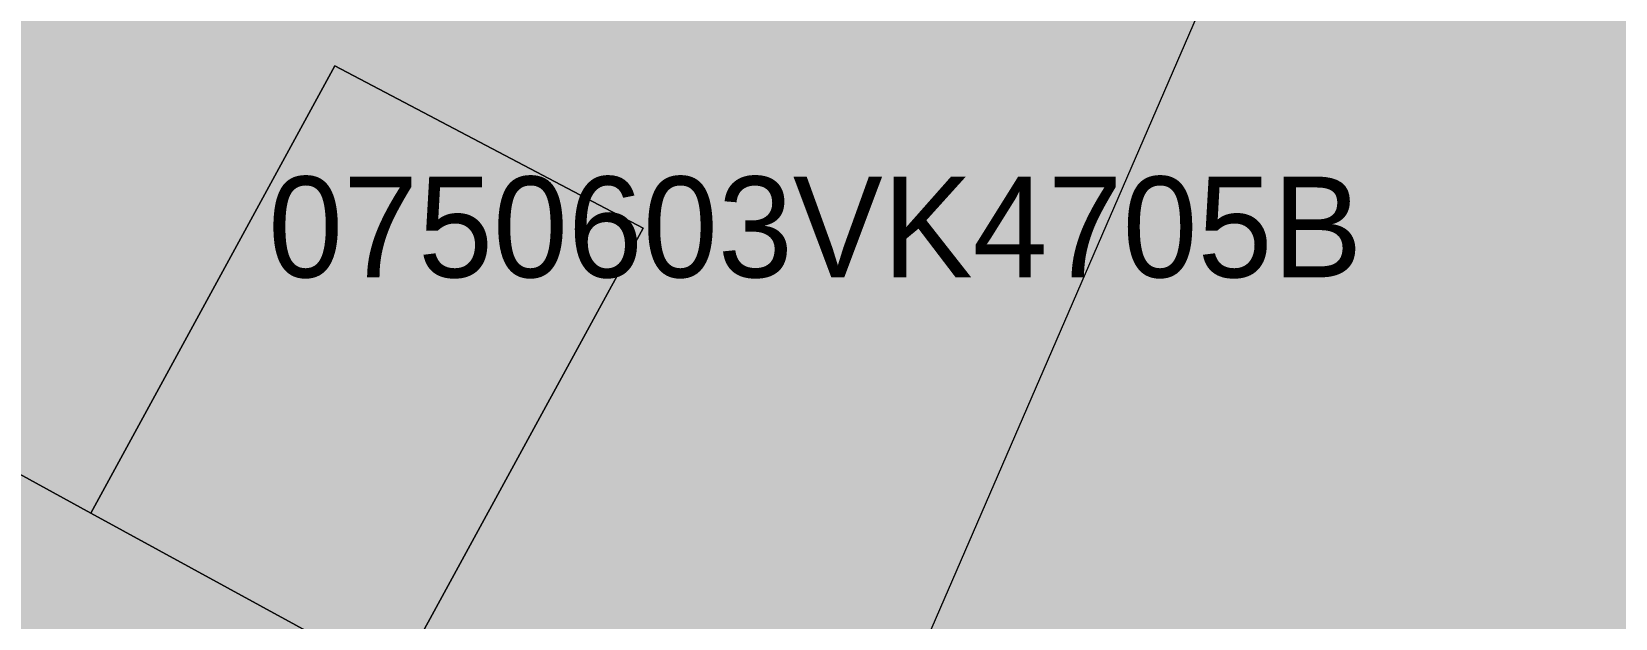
# Model space of a CAD drawing. Header units: metres. Extents: x -6 to 1255, y -2 to 532.
# Drawn here: x 1019.08 to 1034.79, y 392.07 to 397.89 of the extents above; entities that cross this region are included whole.
import ezdxf

# ---------------------------------------------------------------- set-up
doc = ezdxf.new("R2010")
doc.units = ezdxf.units.M
doc.header["$MEASUREMENT"] = 0
for name, color, linetype, lineweight, true_color in [('TPX_BUILDINGS', 7, 'CONTINUOUS', 0, 0x000000), ('TPX_BUILDINGS_HATCH', 7, 'CONTINUOUS', 0, 0xf0f0f0), ('TPX_BUILDINGS_SHADOWS_HATCH', 7, 'CONTINUOUS', 0, 0x000000), ('TPX_BUILDINGS_SHADOWS_OUTLINES', 7, 'CONTINUOUS', 0, 0x000000), ('TPX_CADASTRES', 7, 'CONTINUOUS', 0, 0x646464), ('TPX_CADASTRES_TEXT', 7, 'CONTINUOUS', 0, 0x000000), ('TPX_RELIEF_CONTOUR_LINES', 7, 'CONTINUOUS', 0, 0x969696)]:
    doc.layers.add(name, color=color, linetype=linetype, lineweight=lineweight, true_color=true_color)

msp = doc.modelspace()

# ---------------------------------------------------------------- hatches: boundary and pattern name
at = {"layer": 'TPX_BUILDINGS_HATCH'}
msp.add_hatch(color=256, dxfattribs=at).paths.add_polyline_path([(1012.27, 400.174), (1011.03, 397.854), (1019.67, 393.114), (1022.09, 397.554), (1025.15, 395.944), (1022.7, 391.454), (1026.32, 389.464), (1032.57, 386.043), (1033.92, 385.303), (1035.09, 387.383), (1039.81, 395.823), (1040.99, 397.933), (1039.91, 398.483), (1029.68, 403.684), (1027.47, 399.654), (1025, 401.014), (1023.78, 398.784), (1022.97, 399.184), (1019.75, 400.794), (1017.56, 401.884), (1015.69, 398.444), (1012.27, 400.174)])
h = msp.add_hatch(color=256, dxfattribs=at)
h.paths.add_polyline_path([(1010.81, 397.444), (1004.86, 386.294), (1015.28, 380.974), (1019.82, 378.654), (1020.25, 378.434), (1026.53, 375.223), (1027.88, 374.533), (1033.92, 385.303), (1032.57, 386.043), (1026.32, 389.464), (1022.7, 391.454), (1019.67, 393.114), (1011.03, 397.854), (1010.81, 397.444)])
h.paths.add_polyline_path([(1010.95, 387.954), (1013.13, 391.904), (1024.31, 385.814), (1022.13, 381.854), (1010.95, 387.954)], flags=16)
at = {"layer": 'TPX_BUILDINGS_SHADOWS_HATCH'}
msp.add_hatch(color=256, dxfattribs=at).paths.add_polyline_path([(1022.09, 397.554), (1019.67, 393.114), (1022.7, 391.454), (1025.15, 395.944), (1022.09, 397.554)])

# ---------------------------------------------------------------- linework, layer by layer
at = {"layer": 'TPX_BUILDINGS', "elevation": 0.042}
for points in [[(1012.27, 400.174), (1011.03, 397.854), (1019.67, 393.114), (1022.09, 397.554), (1025.15, 395.944), (1022.7, 391.454), (1026.32, 389.464), (1032.57, 386.043), (1033.92, 385.303), (1035.09, 387.383), (1039.81, 395.823), (1040.99, 397.933), (1039.91, 398.483), (1029.68, 403.684), (1027.47, 399.654), (1025, 401.014), (1023.78, 398.784), (1022.97, 399.184), (1019.75, 400.794), (1017.56, 401.884), (1015.69, 398.444)], [(1010.81, 397.444), (1004.86, 386.294), (1015.28, 380.974), (1019.82, 378.654), (1020.25, 378.434), (1026.53, 375.223), (1027.88, 374.533), (1033.92, 385.303), (1032.57, 386.043), (1026.32, 389.464), (1022.7, 391.454), (1019.67, 393.114), (1011.03, 397.854)]]:
    msp.add_lwpolyline(points, close=True, dxfattribs=at)
at = {"layer": 'TPX_BUILDINGS_SHADOWS_OUTLINES', "elevation": 0.039}
msp.add_lwpolyline([(1022.09, 397.554), (1019.67, 393.114), (1022.7, 391.454), (1025.15, 395.944)], close=True, dxfattribs=at)
at = {"layer": 'TPX_CADASTRES', "elevation": 0.024}
for points in [[(1012.27, 400.174), (1011.03, 397.854), (1019.67, 393.114), (1022.7, 391.454), (1026.32, 389.464), (1032.57, 386.044), (1033.92, 385.304), (1035.09, 387.384), (1039.81, 395.824), (1040.99, 397.934), (1039.91, 398.484), (1029.68, 403.684), (1027.16, 404.964), (1025, 401.014), (1023.78, 398.784), (1022.97, 399.184), (1019.75, 400.794), (1017.56, 401.884), (1014.63, 403.344), (1014.11, 403.604)], [(1010.81, 397.444), (1004.86, 386.294), (1015.28, 380.974), (1019.82, 378.654), (1020.25, 378.434), (1026.53, 375.224), (1027.88, 374.534), (1033.92, 385.304), (1032.57, 386.044), (1026.32, 389.464), (1022.7, 391.454), (1019.67, 393.114), (1011.03, 397.854)]]:
    msp.add_lwpolyline(points, close=True, dxfattribs=at)
at = {"layer": 'TPX_RELIEF_CONTOUR_LINES', "elevation": 0.045}
msp.add_lwpolyline([(1012.1, 383.156), (1020.093, 384.742), (1024.089, 386.822), (1026.087, 388.689), (1027.476, 390.738), (1030.94, 398.732), (1031.424, 400.731), (1031.024, 402.729), (1030.084, 404.04), (1028.086, 405.321), (1022.091, 405.97), (1014.098, 408.285)], dxfattribs=at)

# ---------------------------------------------------------------- texts
at = {"layer": 'TPX_CADASTRES_TEXT'}
msp.add_text('0750603VK4705B', height=1, dxfattribs=at).set_placement((1021.428, 395.455, 0.024))

doc.saveas('drawing.dxf')
